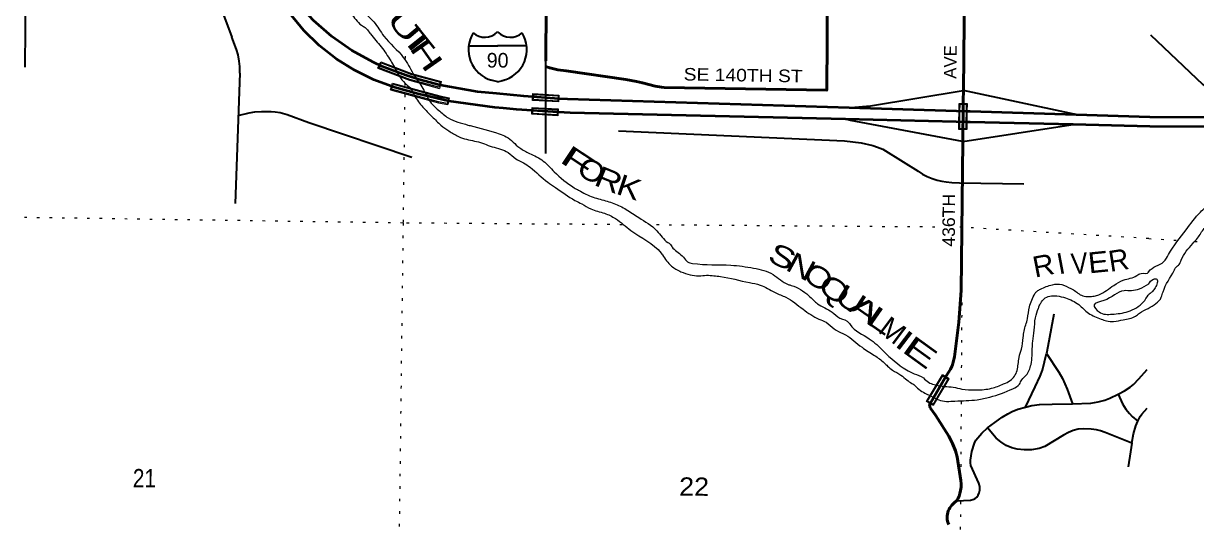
# Model space of a CAD drawing. Header units: feet. Extents: x -252966 to 4, y -183309 to 1368.
# Drawn here: x -197330 to -186104, y -12839 to -8043 of the extents above; entities that cross this region are included whole.
import ezdxf
from ezdxf.enums import TextEntityAlignment as Align

# ---------------------------------------------------------------- set-up
doc = ezdxf.new("R2010")
doc.units = ezdxf.units.FT
doc.header["$LTSCALE"] = 80
doc.linetypes.add('DOTTED', pattern=[1.5, 0.3, -1.2])
for name, color, linetype, lineweight in [('15', 7, 'Continuous', 25), ('18', 7, 'Continuous', 35), ('19', 7, 'Continuous', 25), ('26', 7, 'Continuous', 40), ('27', 7, 'Continuous', 13), ('29', 7, 'Continuous', 25), ('39', 7, 'Continuous', 13), ('41', 7, 'Continuous', 13), ('55', 7, 'Continuous', 13), ('61', 7, 'Continuous', 13), ('7', 7, 'DOTTED', 13)]:
    doc.layers.add(name, color=color, linetype=linetype, lineweight=lineweight)

msp = doc.modelspace()

# ---------------------------------------------------------------- linework, layer by layer
at = {"layer": '15'}
for p, q in [((-192795.8, -8125.51), (-192792.9, -8122.6)), ((-192789.73, -8124.98), (-192793.16, -8122.6)), ((-193068.51, -8256.98), (-192792.1, -8256.98)), ((-192792.1, -8602.56), (-192855.99, -8584.6)), ((-192792.63, -8602.82), (-192729, -8584.08))]:
    msp.add_line(p, q, dxfattribs=at)
msp.add_lwpolyline([(-192516.74, -8256.98), (-192792.63, -8256.98), (-192792.1, -8256.98)], dxfattribs=at)
for centre, radius, start, end in [((-192765.88, -8292.08), 306.13, 148.44438, 254.43376), ((-192914.48, -8009.48), 165.66, 227.34278, 315.81201), ((-192670.79, -8009.48), 165.66, 224.18808, 312.69377), ((-192819.39, -8292.08), 306.13, 283.08087, 31.62484)]:
    msp.add_arc(centre, radius, start, end, dxfattribs=at)
at = {"layer": '18'}
for p, q in [((-186551.68, -8938.79), (-187255.4, -8916.43)), ((-186552.41, -9027.54), (-187284.26, -9011.03))]:
    msp.add_line(p, q, dxfattribs=at)
for points in [[(-189464.26, -8959.56), (-192099.81, -8897.34), (-192211.91, -8893.28), (-192613.06, -8865.25), (-192738.2, -8853.53), (-192820.61, -8847.27), (-193259.91, -8786.28), (-193555.48, -8715.7), (-193774.98, -8655.78), (-193978.7, -8581.84), (-194163.37, -8490.62), (-194337.48, -8380.59), (-194499.15, -8252.97), (-194646.59, -8109.15), (-194778.19, -7950.71), (-194892.5, -7779.38), (-195218.11, -7284.47), (-197283.04, -4051.88), (-197295.23, -4034.37)], [(-189427.58, -8849.42), (-192122.97, -8766.28), (-192206.42, -8762.69), (-192541.46, -8740.01), (-192803.55, -8714.57), (-192985.89, -8697.01), (-193341.84, -8634.12), (-193545.17, -8577.79), (-193673.14, -8536.83), (-193897.76, -8454.91), (-193984.17, -8414.06), (-194187.94, -8300.68), (-194378.74, -8166.61), (-194554.48, -8013.34), (-194713.24, -7842.54), (-194853.27, -7656.08), (-194949.02, -7516.02), (-197022.54, -4240.95), (-197110.7, -4109.77)], [(-187255.4, -8916.43), (-188270.92, -8885.1), (-188275.75, -8884.95), (-188301.01, -8884.17), (-188402.87, -8881.03), (-189427.58, -8849.42)], [(-187284.26, -9011.03), (-188271.03, -8987.74), (-188276.38, -8987.61), (-188302.59, -8986.99), (-188404.72, -8984.58), (-189464.26, -8959.56)], [(-178674.68, -11492.17), (-180520.23, -10604.82), (-183534.05, -9256.11), (-183580.84, -9234.75), (-183901.4, -9111.17), (-184233.14, -9021.77), (-184549.19, -8971.24), (-184574.21, -8967.24), (-184725.61, -8953.73), (-184829.39, -8950.52), (-184886.16, -8949.23), (-184943.7, -8947.01), (-186551.68, -8938.79)], [(-179103.82, -11455.84), (-179364.81, -11321.98), (-180527.97, -10709.57), (-180552.79, -10696.5), (-180577.97, -10683.96), (-180845.75, -10550.61), (-183546.14, -9342.17), (-183563.72, -9334.3), (-183596.14, -9321.02), (-183849.26, -9217.29), (-184169.51, -9121.92), (-184475.57, -9064.73), (-184495.78, -9060.95), (-184759.38, -9037.13), (-184861.17, -9033.64), (-184876.31, -9033.13), (-184911.17, -9033.01), (-186552.41, -9027.54)]]:
    msp.add_lwpolyline(points, dxfattribs=at)
at = {"layer": '19'}
for points in [[(-189427.58, -8849.42), (-189411.82, -8847.89), (-189225.84, -8829.78), (-188339.04, -8685.09), (-188335.36, -8685.88)], [(-187255.4, -8916.43), (-187274.82, -8912.28), (-188335.36, -8685.88)], [(-188340.62, -9171.68), (-188343.93, -9172.18), (-189414.26, -8970.08), (-189464.26, -8959.56)], [(-188340.62, -9171.68), (-187306.64, -9014.43), (-187284.26, -9011.03)]]:
    msp.add_lwpolyline(points, dxfattribs=at)
at = {"layer": '26'}
for points in [[(-192332.02, -8399.13), (-192332.29, -8398.51), (-192303.58, -3697.66)], [(-192334.74, -8455.97), (-192293.73, -8468.79), (-192216.29, -8486.29), (-192137.44, -8495.6), (-191566.66, -8579.63), (-191464.66, -8597.09), (-191406.33, -8612.13), (-191283.69, -8642.02), (-191225.56, -8652.23), (-191197.42, -8654.96), (-189643.11, -8681.28), (-189622.21, -5740.38)], [(-188336.68, -8808.29), (-188336.38, -8780.36), (-188335.36, -8685.88), (-188314.27, -6736.8)], [(-188340.62, -9171.68), (-188336.9, -8829.15), (-188336.6, -8801.3)], [(-188502.35, -11423.29), (-188473.87, -11377.28), (-188458.4, -11352.3), (-188447.64, -11327.28), (-188441.01, -11311.51), (-188429.32, -11272.79), (-188421.74, -11233.07), (-188398.8, -11056.1), (-188377.48, -10903.11), (-188356.06, -10599.01), (-188340.62, -9171.68)], [(-188652.35, -11720.96), (-188654.7, -11714.97), (-188656.58, -11708.28), (-188657.75, -11701.44), (-188658.2, -11694.5), (-188657.92, -11687.56), (-188502.35, -11423.29)], [(-188474.57, -12840.47), (-188481.35, -12824.67), (-188486.43, -12808.25), (-188489.78, -12791.38), (-188491.34, -12774.26), (-188491.1, -12757.07), (-188489.07, -12740), (-188485.26, -12723.23), (-188479.73, -12706.96), (-188472.52, -12691.35), (-188464.51, -12677.91), (-188444.49, -12652.94), (-188419.46, -12628.93), (-188402.55, -12612.71), (-188394.05, -12601.24), (-188388.99, -12592.92), (-188376.13, -12567.97), (-188368.37, -12542.92), (-188361.93, -12514.46), (-188358.08, -12482.09), (-188357.65, -12449.49), (-188360.62, -12417.02), (-188396.4, -12191.61), (-188412.35, -12133.61), (-188439.28, -12062.48), (-188473.51, -11994.56), (-188600.9, -11792.34), (-188652.38, -11720.98)]]:
    msp.add_lwpolyline(points, dxfattribs=at)
at = {"layer": '29'}
for p, q in [((-196099.09, -6149.34), (-195335.19, -8174.28)), ((-195259.01, -8519.04), (-195304.69, -9767.72)), ((-191634.72, -9071.72), (-189472.09, -9166.55))]:
    msp.add_line(p, q, dxfattribs=at)
for points in [[(-196485.43, -5503.13), (-197290.32, -5497.61), (-197316.66, -8462.09)], [(-195259.01, -8519.04), (-195261.05, -8455.51), (-195265.71, -8403.05), (-195276.2, -8342.43), (-195291.93, -8291.71), (-195335.19, -8174.28)], [(-186546.16, -8150.1), (-186043.63, -8625.53), (-185942.71, -8705.47), (-185841.78, -8781.2), (-185711.42, -8869.56), (-185654.65, -8899.01), (-185568.44, -8941.08)], [(-192333.29, -8389.83), (-192333.74, -8718.75), (-192334.01, -8919.46), (-192334.52, -9287.79)], [(-195274.46, -8922.44), (-195170.75, -8897.95), (-195115.99, -8889.79), (-195051.9, -8885.13), (-194959.08, -8884.53), (-194921.39, -8887.46), (-194875.18, -8896.19), (-194807.83, -8914.08)], [(-194807.83, -8914.08), (-194598.75, -8990.77), (-193613.3, -9322.45)], [(-189472.09, -9166.55), (-189314.94, -9186.5), (-189202.49, -9211.56), (-189157.05, -9226.71), (-189107.53, -9247.12), (-188911.78, -9366.03), (-188769.62, -9456.97), (-188725.35, -9484.95), (-188681.64, -9506.51), (-188632.7, -9526.33), (-188587.26, -9541.48), (-188541.24, -9552.56), (-188501.03, -9560.14), (-188445.7, -9564.22), (-188371.12, -9568.88), (-187755.89, -9578.21)], [(-187468.53, -10826.67), (-187536.29, -11185), (-187539.19, -11202.96)], [(-187741.65, -11714.25), (-187649.26, -11521.05), (-187600.32, -11418.46), (-187579.35, -11362.5), (-187539.19, -11202.96)], [(-187539.19, -11202.96), (-187420.88, -11381.15), (-187385.92, -11441.78), (-187341.64, -11544.37), (-187290.78, -11684.47)], [(-186854.21, -11592.57), (-186795.17, -11560.69), (-186739.23, -11523.38), (-186708.94, -11497.74), (-186655.33, -11444.1), (-186576.1, -11355.5)], [(-187290.78, -11684.47), (-187116.76, -11677.27), (-187046.27, -11666.2), (-186981.59, -11649.29), (-186934.99, -11630.64), (-186854.21, -11592.57)], [(-186854.21, -11592.57), (-186812.64, -11683.11), (-186780.6, -11734.99), (-186745.06, -11777.54), (-186720, -11803.77), (-186666.99, -11848.65)], [(-188104.86, -11915.1), (-187965.04, -11812.5), (-187910.86, -11780.45), (-187867.16, -11756.55), (-187812.98, -11734.98), (-187741.65, -11714.25)], [(-187741.65, -11714.25), (-187678.98, -11701.17), (-187606.15, -11691.26), (-187484.97, -11686.6), (-187290.78, -11684.47)], [(-186666.99, -11848.65), (-186643.1, -11803.77), (-186626.79, -11781.62), (-186575.52, -11726.83)], [(-186723.34, -12058.8), (-186706.02, -11970.48), (-186683.88, -11894.7), (-186666.99, -11848.65)], [(-188402.03, -12613.27), (-188267.99, -12605.27), (-188246.44, -12600.02), (-188227.21, -12592.44), (-188207.99, -12577.87), (-188193.42, -12558.63), (-188183.52, -12537.07), (-188178.27, -12510.83), (-188179.44, -12474.69), (-188187.01, -12443.8), (-188263.33, -12274.17), (-188266.25, -12249.11), (-188266.83, -12221.71), (-188261.59, -12180.32), (-188254.01, -12138.94), (-188229.54, -12060.83), (-188215.56, -12031.68), (-188198.08, -12008.36), (-188159.63, -11965.23), (-188104.86, -11915.1)], [(-186723.34, -12058.8), (-186978.68, -11957.65), (-187024.71, -11941.92), (-187060.25, -11932.01), (-187113.85, -11927.34), (-187188.42, -11922.68), (-187237.36, -11925.01), (-187283.97, -11939), (-187331.16, -11958.24), (-187377.19, -11983.3), (-187556.63, -12092.89), (-187610.23, -12111.54), (-187684.81, -12125.53), (-187754.72, -12125.53), (-187822.3, -12118.54), (-187870.66, -12105.13), (-187924.84, -12081.23), (-187978.44, -12048.59), (-188022.72, -12011.28), (-188104.86, -11915.1)], [(-186723.34, -12058.8), (-186735.83, -12142.14), (-186759.32, -12287.11)]]:
    msp.add_lwpolyline(points, dxfattribs=at)
at = {"layer": '39'}
for points in [[(-179643.57, -7276.37), (-179814.25, -7334.93), (-179876.5, -7349.1), (-180117.57, -7345.41), (-180195.9, -7351.55), (-180292.33, -7343.64), (-180384.78, -7311.59), (-180507.35, -7283.6), (-180615.88, -7235.48), (-180865.11, -7125.2), (-181025.94, -7020.83), (-181140.58, -6910.37), (-181174.84, -6817.89), (-181227.17, -6729.47), (-181239.26, -6701.32), (-181265.46, -6630.96), (-181295.81, -6454.01), (-181342.22, -6283.1), (-181362.33, -6267.04), (-181372.47, -6184.59), (-181386.72, -6033.76), (-181445.16, -5878.97), (-181479.35, -5844.82), (-181541.65, -5820.77), (-181626.1, -5756.52), (-181676.35, -5730.45), (-181774.81, -5712.48), (-181983.72, -5710.76), (-182156.45, -5735.14), (-182192.6, -5741.22), (-182295.03, -5755.44), (-182427.54, -5813.96), (-182676.47, -5953.08), (-182802.92, -6033.71), (-182907.26, -6134.43), (-182999.53, -6241.16), (-183056.28, -6315.2), (-183106.25, -6386.59), (-183156.22, -6450.84), (-183220.17, -6515.01), (-183274.38, -6537.21), (-183358.68, -6595.66), (-183384.77, -6611.78), (-183434.63, -6672.14), (-183641.47, -6958.09), (-183741.73, -7107.07), (-183966.38, -7388.97), (-184016.49, -7473.52), (-184140.84, -7636.61), (-184259.21, -7759.47), (-184319.42, -7801.79), (-184323.42, -7813.87), (-184407.68, -7904.49), (-184479.94, -7954.88), (-184598.38, -8019.41), (-184758.97, -8112.15), (-184833.25, -8150.47), (-184903.81, -8144.56), (-185010.88, -8107.08), (-185085.83, -8076.74), (-185228.98, -8006.73), (-185316.04, -7935.76), (-185396.34, -7887.58), (-185464.16, -7832.26), (-185567.66, -7751.96), (-185665.49, -7656.83), (-185717.79, -7598.58), (-185754.05, -7520.18), (-185788.26, -7469.95), (-185818.49, -7387.52), (-185864.82, -7287.02), (-185959.4, -7144.35), (-185973.48, -7136.32), (-185983.53, -7126.28), (-186112.2, -7035.94), (-186216.79, -6933.51), (-186359.62, -6764.76), (-186379.8, -6688.35), (-186418.07, -6599.91), (-186444.47, -6513.87), (-186462.44, -6461.18), (-186428.46, -6322.35), (-186438.67, -6183.58), (-186444.83, -6076.99), (-186430.92, -5952.27), (-186435.03, -5869.81), (-186409.02, -5785.29), (-186405.06, -5739.03), (-186413.15, -5696.8), (-186445.36, -5642.54), (-186453.41, -5630.48), (-186478.92, -5583.49), (-186523.03, -5483.87)], [(-194410.33, -5612.74), (-194380.92, -5697.7), (-194371.84, -5804.67), (-194390.52, -5864.99), (-194441.68, -5953.25), (-194494.43, -5997.13), (-194524.76, -6010.97), (-194686.15, -6045.79), (-194859.32, -6048.23), (-194965.92, -6037.17), (-195034.38, -6038.56), (-195058.54, -6038.34), (-195242.08, -6072.96), (-195317.26, -6146.88), (-195364.16, -6210.98), (-195378.68, -6257.23), (-195378.89, -6279.41), (-195339.17, -6338.25), (-195275.16, -6383.2), (-195170.98, -6438.61), (-195024.51, -6492.38), (-194920.48, -6563.91), (-194843.07, -6683.6), (-194767.13, -6960.56), (-194763.19, -6970.68), (-194739.4, -7227), (-194732.33, -7331.93), (-194673.8, -7534.12), (-194620.69, -7667.7), (-194577, -7732.63), (-194545.05, -7761.16), (-194479.14, -7818.23), (-194441.08, -7838.74), (-194376.75, -7849.41), (-194262.45, -7898.86), (-194198.48, -7947.84), (-194094.83, -8059.7), (-194060.81, -8082.2), (-194020.96, -8126.93), (-194009.03, -8143.17), (-193907.5, -8267.11), (-193816.11, -8399.02), (-193779.35, -8462.05)], [(-194717.06, -6122.13), (-195083.39, -6112.73), (-195242.83, -6153.61), (-195261.34, -6195.79), (-195261.58, -6222), (-195243.78, -6256.45), (-195157.87, -6327.82), (-195025.38, -6369.36), (-194917.27, -6434.88), (-194873.43, -6483.68), (-194795.53, -6550.94), (-194775.72, -6585.41), (-194759.84, -6609.75), (-194749.87, -6619.92), (-194728.68, -6722.96), (-194711.01, -6771.52), (-194688.46, -6945.15), (-194647.22, -7056.44), (-194651.71, -7106.81), (-194644.07, -7151.25), (-194592.71, -7256.58), (-194463.54, -7439.26), (-194384.87, -7546.73), (-194234.67, -7725.69), (-194222.74, -7741.93), (-194117.15, -7861.88), (-194043.56, -7959.35), (-193977.76, -8028.51), (-193880.37, -8164.51), (-193695.03, -8367.87), (-193599.96, -8525.87)], [(-193779.4, -8461.97), (-193677.2, -8616.07), (-193633.28, -8656.8), (-193580.17, -8750.18)], [(-193599.96, -8525.87), (-193518.46, -8649.79), (-193444.73, -8783.7)], [(-193580.47, -8749.78), (-193496.23, -8857.7), (-193418.43, -8935.04), (-193334.63, -9016.47), (-193258.63, -9071.62), (-193166.52, -9124.89), (-193090.26, -9151.81), (-192937.58, -9187.49), (-192865.37, -9216.38), (-192845.29, -9222.61), (-192692.8, -9278.46), (-192618.86, -9337.62), (-192544.73, -9376.61), (-192480.7, -9419.55), (-192312.91, -9562.24), (-192238.89, -9613.34), (-192052.79, -9736.04), (-191986.68, -9770.92), (-191900.54, -9818.09), (-191770.06, -9859.62), (-191663.83, -9911.01), (-191517.9, -10023.26), (-191228, -10241.69), (-191216.07, -10257.93), (-191128.49, -10365.61), (-191038.38, -10418.87), (-190950.07, -10447.91), (-190867.62, -10458.75), (-190793.08, -10453.38), (-190722.66, -10458.06), (-190660.3, -10464.68), (-190383.01, -10523.69), (-190280.55, -10546.81), (-190138.27, -10618.69), (-190034, -10664.01), (-189869.97, -10778.44), (-189717.83, -10872.6), (-189649.67, -10903.47), (-189571.72, -10964.68), (-189489.61, -11011.82), (-189463.55, -11024.16), (-189305.6, -11142.56), (-189185.52, -11220.29), (-189093.57, -11291.72), (-189060.99, -11323.03), (-189013.69, -11361.01), (-188933.59, -11408.13), (-188875.64, -11455.04), (-188829.64, -11487.73), (-188810.66, -11500.19), (-188787.66, -11520.38)], [(-193444.73, -8783.7), (-193409.37, -8826.23), (-193357.46, -8873.09), (-193265.53, -8946.53), (-193076.91, -9014.8), (-193054.82, -9021.05), (-192777.7, -9098.21), (-192709.51, -9127.06), (-192581.65, -9233.1), (-192487.52, -9286.39), (-192355.32, -9360.2), (-192251.58, -9461.98), (-192059.72, -9614.98), (-192017.67, -9639.56), (-191879.36, -9705.36), (-191742.82, -9744.93), (-191680.6, -9765.66), (-191562.35, -9823.21), (-191442.27, -9900.94), (-191268.29, -10027.56), (-191162.63, -10139.44), (-191152.62, -10145.58), (-191139.11, -10160.02), (-191114.8, -10192.31), (-191014.95, -10279.94), (-190975.09, -10324.67), (-190926.91, -10339.23), (-190560.65, -10356.7), (-190343.47, -10384.91), (-190156.79, -10445.1), (-190012.73, -10541.2), (-189982.6, -10549.54), (-189816.41, -10647.86), (-189768.51, -10692.66), (-189732.57, -10725.25), (-189592.38, -10805.19), (-189516.41, -10862.35), (-189430.25, -10907.5), (-189418.34, -10925.76), (-189236.38, -11060.52), (-189098.58, -11180.76), (-188880.78, -11358.2), (-188806.63, -11395.17), (-188718.43, -11436.31), (-188670.49, -11477.09), (-188616.34, -11499.76), (-188514.39, -11518.45)], [(-186563.92, -10421.9), (-186560.16, -10415.97), (-186417.55, -10322.92), (-186371.44, -10254.47), (-186204.99, -10018.91), (-186066.59, -9847.76), (-185972.27, -9771.19), (-185950.19, -9759.1), (-185745.36, -9704.5), (-185618.81, -9704.33), (-185544.47, -9710.26), (-185271.19, -9780.28), (-185166.69, -9814.32), (-185092.32, -9850.43), (-184927.53, -9904.5), (-184889.36, -9912.5), (-184684.41, -9954.45), (-184632.15, -9974.49), (-184565.85, -9986.47), (-184465.37, -10018.51), (-184356.3, -10033.48)], [(-186566.82, -10770.57), (-186441.25, -10662.88), (-186425.24, -10612.57), (-186319.02, -10407.26), (-186302.98, -10379.08), (-186270.88, -10348.87), (-186250.84, -10308.61), (-186140.55, -10149.56), (-186094.41, -10097.2), (-186030.24, -10004.59), (-185958.01, -9936.11), (-185943.97, -9922.01), (-185751.19, -9863.41), (-185696.96, -9855.29), (-185678.89, -9851.24), (-185614.6, -9857.19), (-185431.73, -9917.27), (-185301.12, -9945.25), (-185063.99, -10023.36), (-184959.51, -10037.3), (-184656.14, -10071.07), (-184331.58, -10133.63)], [(-187651.9, -10627.37), (-187629.55, -10605.39), (-187597.16, -10585.52), (-187484.03, -10544.21), (-187393.42, -10543.03), (-187377.37, -10549.22), (-187283.14, -10592.43), (-187193.07, -10649.72), (-187134.75, -10656.31), (-187084.38, -10652.74), (-187037.95, -10639.05), (-186896.19, -10549.6), (-186805.13, -10500.02), (-186675.87, -10456.84), (-186633.39, -10435.05), (-186563.92, -10421.9), (-186563.63, -10416.97)], [(-186564.89, -10538.95), (-186654.93, -10586.09), (-186725.54, -10601.58), (-186798.01, -10600.91), (-186992.17, -10695.93), (-187085.17, -10737.42), (-187037.47, -10804.41), (-186912.85, -10825.72), (-186759.6, -10800.91), (-186613.79, -10709.48), (-186565.73, -10642.37)], [(-186564.89, -10538.95), (-186516.03, -10490.71), (-186483.5, -10490.71), (-186480.24, -10525.41), (-186499.76, -10572.04), (-186526.87, -10608.91), (-186548.56, -10627.34), (-186565.73, -10642.37)], [(-188585.96, -11638.39), (-188571.38, -11645.37), (-188416.47, -11656.87), (-188202.94, -11644.71), (-188081.91, -11619.61), (-187861.71, -11538.95), (-187798.89, -11495.16), (-187776.35, -11453.02), (-187735.69, -11411.04), (-187688.42, -11306.61), (-187677.58, -11224.03), (-187672.26, -11084.94), (-187657.2, -10980.22), (-187646.01, -10859.33), (-187616.98, -10768.85), (-187612.84, -10756.79), (-187594.37, -10718.64), (-187563.79, -10678.59), (-187509.2, -10652.87), (-187440.73, -10651.49), (-187358.36, -10670.39), (-187232.11, -10734.06), (-187138.24, -10815.58), (-187015.97, -10873.17), (-186965.79, -10889.76), (-186897.38, -10894.42), (-186806.64, -10879.12), (-186687.52, -10843.91), (-186651.02, -10816.02), (-186566.82, -10770.57)], [(-188514.39, -11518.45), (-188433.35, -11523.62), (-188348.96, -11542.55), (-188224.2, -11549.74), (-188210.11, -11549.87), (-188067.03, -11535.05), (-187950.1, -11493.31), (-187887.55, -11460.88), (-187846.51, -11420.11), (-187811.2, -11303.47), (-187802.55, -11239.02), (-187779.67, -11160.59), (-187762.45, -11048.5), (-187753.9, -10987.4), (-187722.6, -10868.71), (-187703.43, -10755.96), (-187651.9, -10627.37)], [(-188787.66, -11520.38), (-188731.7, -11565.25), (-188677.61, -11593.98), (-188661.58, -11602.19), (-188588.43, -11637.63)]]:
    msp.add_spline(points, degree=3, dxfattribs=at)
at = {"layer": '55'}
for p, q in [((-193818.15, -8678.84), (-193798.33, -8614.42)), ((-193334.34, -8599.69), (-193349.08, -8664.05))]:
    msp.add_line(p, q, dxfattribs=at)
for points in [[(-193938.15, -8470.43), (-193925.33, -8441.07), (-193911.63, -8409.67)], [(-193911.63, -8409.67), (-193615.32, -8523.23), (-193334.34, -8599.69)], [(-193938.15, -8470.43), (-193634.9, -8586.42), (-193349.08, -8664.05)], [(-193355.02, -8654.15), (-193632.42, -8578.8), (-193927.47, -8465.95), (-193918, -8444.27), (-193907.36, -8419.87)], [(-193907.36, -8419.87), (-193617.81, -8530.84), (-193343.86, -8605.39), (-193355.02, -8654.15)], [(-193274.29, -8810.4), (-193357.42, -8793.6), (-193808.06, -8673.25), (-193792.95, -8624.15)], [(-193798.33, -8614.42), (-193346.15, -8735.76), (-193255.42, -8754.1)], [(-193792.95, -8624.15), (-193347.98, -8743.55), (-193264.76, -8760.37), (-193269.44, -8784.95), (-193274.29, -8810.4)], [(-193818.15, -8678.84), (-193359.25, -8801.39), (-193267.94, -8819.84)], [(-193255.42, -8754.1), (-193261.58, -8786.45), (-193267.94, -8819.84)], [(-188378.68, -9057.68), (-188377.57, -8985.22), (-188375.99, -8881.86), (-188374.85, -8807.71), (-188336.68, -8808.29), (-188299.86, -8808.86)], [(-188299.86, -8808.86), (-188301.01, -8884.17), (-188302.59, -8986.99), (-188303.69, -9058.83)], [(-188303.69, -9058.83), (-188339.39, -9058.29), (-188378.68, -9057.68)]]:
    msp.add_lwpolyline(points, dxfattribs=at)
for points in [[(-192455.17, -8714.39), (-192205.6, -8729.13), (-192209.44, -8794.01), (-192459, -8779.28)], [(-192447.65, -8722.84), (-192214.05, -8736.64), (-192216.95, -8785.55), (-192450.54, -8771.76)], [(-192461.3, -8846.56), (-192211.73, -8861.3), (-192215.57, -8926.18), (-192465.13, -8911.45)], [(-192453.78, -8855.01), (-192220.18, -8868.81), (-192223.08, -8917.72), (-192456.67, -8903.93)], [(-188366.97, -8815.83), (-188336.8, -8816.29), (-188307.98, -8816.74), (-188309.01, -8884.05), (-188310.59, -8986.87), (-188311.57, -9050.71), (-188339.27, -9050.29), (-188370.56, -9049.8), (-188369.57, -8985.34), (-188367.99, -8881.98)]]:
    msp.add_lwpolyline(points, close=True, dxfattribs=at)
at = {"layer": '61'}
for p, q in [((-188687.98, -11660.08), (-188536.26, -11405.18)), ((-188622.99, -11698.16), (-188472.32, -11445.02)), ((-188471.74, -11444.43), (-188535.64, -11405.15)), ((-188623.09, -11698.94), (-188687.84, -11661.09))]:
    msp.add_line(p, q, dxfattribs=at)
msp.add_lwpolyline([(-188677.39, -11657.93), (-188533.35, -11415.94), (-188482.81, -11447), (-188626.17, -11687.87)], close=True, dxfattribs=at)
at = {"layer": '7'}
for p, q in [((-188296.81, -5070.08), (-188334.39, -8807.8)), ((-193677.04, -8355.45), (-193677.41, -8384.24)), ((-193680.29, -8611.36), (-193680.77, -8649.29)), ((-193681.71, -8723.33), (-193697.34, -9952.97)), ((-188336.68, -8808.29), (-188346.32, -9993.96)), ((-193697.34, -9952.97), (-193764.17, -15194.48)), ((-191600.11, -9969.04), (-193697.34, -9952.97)), ((-188607.59, -9991.96), (-191326.75, -9971.13)), ((-188346.32, -9993.96), (-188379.21, -9993.71)), ((-188346.32, -9993.96), (-188356.55, -11536.68)), ((-186561.28, -10101.73), (-188346.32, -9993.96)), ((-186561.28, -10101.73), (-186276.26, -10119.18)), ((-186122.4, -10128.6), (-183961.16, -10260.96)), ((-188357.38, -11661.79), (-188381.41, -15287.11))]:
    msp.add_line(p, q, dxfattribs=at)
msp.add_lwpolyline([(-193697.34, -9952.97), (-198967.5, -9876.43), (-204340.09, -9772.73), (-209684.89, -9686.86), (-215028.05, -9475.11), (-217650.17, -9432.09)], dxfattribs=at)

# ---------------------------------------------------------------- texts
at = {"layer": '15'}
msp.add_text('90', height=140, dxfattribs=at).set_placement((-192792.44, -8465.09), align=Align.CENTER)
at = {"layer": '27'}
msp.add_text('AVE', height=120, rotation=89.38, dxfattribs=at).set_placement((-188403.08, -8572.56))
for s, rotation, width, p in [('SE 140TH ST', 359.03, 1.15, (-191013.38, -8588.07)), ('436TH', 89.62, 1.05, (-188417.62, -10180.03))]:
    msp.add_text(s, height=120, rotation=rotation, dxfattribs=dict(at, width=width)).set_placement(p)
at = {"layer": '41'}
for s, rotation, width, p in [('U', 309.955, 1.65, (-193864.01, -8007.66)), ('T', 308.553, 1.95, (-193736.21, -8159.66)), ('H', 305.039, 1.6, (-193644.39, -8277.37)), ('F', 326.346, 1.9, (-192212.61, -9359.41)), ('O', 332.494, 1.2, (-192049.78, -9483.14)), ('R', 337.64, 1.3, (-191882.1, -9585.33)), ('K', 341.415, 1.25, (-191670.76, -9670.41)), ('S', 335.003, 1.4, (-190222.25, -10312.51)), ('N', 331.219, 1.35, (-190049.7, -10395.36)), ('R', 10.958, 1.05, (-187650.58, -10476.12)), ('V', 4.779, 0.9, (-187296.93, -10445.49)), ('E', 5.914, 1.1, (-187132.17, -10435.87)), ('O', 326.642, 1.3, (-189890.36, -10479.82)), ('Q', 322.523, 1.4, (-189744.26, -10579.91)), ('U', 327.137, 1.45, (-189585.28, -10693.6)), ('A', 325.193, 1.6, (-189453, -10782.23)), ('L', 325.372, 1.7, (-189285.39, -10895.95)), ('I', 322.683, 1.5, (-189004.03, -11122.47)), ('E', 324.093, 1.8, (-188936.72, -11176.84))]:
    msp.add_text(s, height=200, rotation=rotation, dxfattribs=dict(at, width=width)).set_placement(p)
for s, rotation, p in [('R', 8.942, (-186929.9, -10421.15)), ('I', 10.699, (-187420.92, -10445.14)), ('M', 322.99, (-189161.09, -10993.74))]:
    msp.add_text(s, height=200, rotation=rotation, dxfattribs=at).set_placement(p)
at = {"layer": '7'}
for s, width, p in [('21', 0.85, (-196284.13, -12482.12)), ('22', 1.1, (-191056.29, -12562.31))]:
    msp.add_text(s, height=175, rotation=359.475, dxfattribs=dict(at, width=width)).set_placement(p)

doc.saveas('drawing.dxf')
